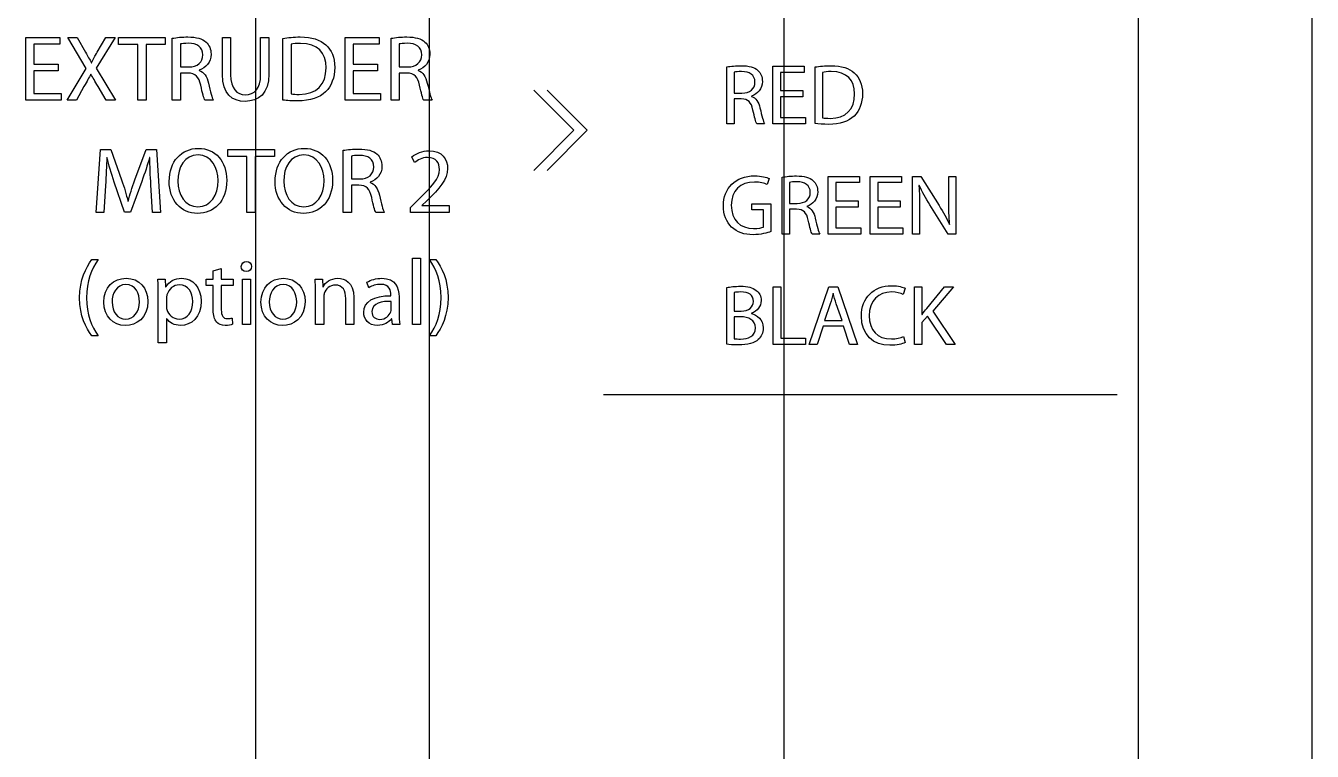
# Model space of a CAD drawing. Header units: millimetres. Extents: x -1506 to -668, y -3588 to 587.
# Drawn here: x -1176.9 to -1118.6, y -1699.3 to -1666.4 of the extents above; entities that cross this region are included whole.
import ezdxf

# ---------------------------------------------------------------- set-up
doc = ezdxf.new("R2010")
doc.units = ezdxf.units.MM
doc.layers.add('referance lines', color=3, linetype='Continuous', lineweight=25, true_color=0x00ff00)
doc.layers.add('TEXT', color=5, linetype='Continuous', true_color=0x0000ff)

msp = doc.modelspace()

# ---------------------------------------------------------------- linework, layer by layer
at = {"layer": 'referance lines'}
for p, q in [((-1166.465, -2514.604), (-1166.465, -1370.703)), ((-1158.586, -2514.604), (-1158.586, -1370.703)), ((-1126.465, -2514.604), (-1126.465, -1370.703)), ((-1118.586, -2514.604), (-1118.586, -1370.703)), ((-1142.525, -2515.779), (-1142.525, -1371.879))]:
    msp.add_line(p, q, dxfattribs=at)
at = {"layer": 'TEXT', "color": 5, "lineweight": 25, "true_color": 0x0000ff}
for points in [[(-1175.415, -1668.493), (-1176.52, -1668.493), (-1176.52, -1669.521), (-1175.284, -1669.521), (-1175.284, -1669.83), (-1176.892, -1669.83), (-1176.892, -1666.979), (-1175.347, -1666.979), (-1175.347, -1667.288), (-1176.52, -1667.288), (-1176.52, -1668.189), (-1175.415, -1668.189), (-1175.415, -1668.493), (-1175.415, -1668.493)], [(-1174.254, -1669.204), (-1174.597, -1669.83), (-1175.02, -1669.83), (-1174.149, -1668.388), (-1174.986, -1666.979), (-1174.559, -1666.979), (-1174.182, -1667.647)], [(-1173.649, -1667.647), (-1173.264, -1666.979), (-1172.837, -1666.979), (-1173.704, -1668.367), (-1172.816, -1669.83), (-1173.243, -1669.83), (-1173.243, -1669.83)], [(-1171.812, -1667.292), (-1172.68, -1667.292), (-1172.68, -1666.979), (-1170.568, -1666.979), (-1170.568, -1667.292), (-1171.44, -1667.292), (-1171.44, -1669.83), (-1171.812, -1669.83), (-1171.812, -1667.292), (-1171.812, -1667.292)], [(-1169.535, -1668.595), (-1169.882, -1668.595), (-1169.882, -1669.83), (-1170.25, -1669.83), (-1170.25, -1667.017), (-1170.25, -1667.017)], [(-1169.882, -1667.275), (-1169.882, -1668.316), (-1169.882, -1668.316)], [(-1167.977, -1668.658), (-1167.977, -1666.979), (-1167.604, -1666.979), (-1167.604, -1666.979)], [(-1167.604, -1666.979), (-1167.604, -1668.671)], [(-1166.246, -1668.671), (-1166.246, -1666.979), (-1165.874, -1666.979), (-1165.874, -1668.646)], [(-1165.233, -1669.822), (-1165.233, -1667.021), (-1165.233, -1667.021)], [(-1164.866, -1667.288), (-1164.866, -1669.543), (-1164.866, -1669.543)], [(-1160.942, -1668.493), (-1162.046, -1668.493), (-1162.046, -1669.521), (-1160.81, -1669.521), (-1160.81, -1669.83), (-1162.418, -1669.83), (-1162.418, -1666.979), (-1160.874, -1666.979), (-1160.874, -1667.288), (-1162.046, -1667.288), (-1162.046, -1668.189), (-1160.942, -1668.189), (-1160.942, -1668.493), (-1160.942, -1668.493)], [(-1159.616, -1668.595), (-1159.963, -1668.595), (-1159.963, -1669.83), (-1160.331, -1669.83), (-1160.331, -1667.017), (-1160.331, -1667.017)], [(-1159.963, -1667.275), (-1159.963, -1668.316), (-1159.963, -1668.316)], [(-1173.92, -1668.13), (-1173.907, -1668.13)], [(-1173.937, -1668.637), (-1173.946, -1668.637)], [(-1169.882, -1668.316), (-1169.505, -1668.316)], [(-1169.027, -1668.459), (-1169.027, -1668.472)], [(-1159.963, -1668.316), (-1159.586, -1668.316)], [(-1159.108, -1668.459), (-1159.108, -1668.472)], [(-1144.461, -1669.762), (-1144.779, -1669.762), (-1144.779, -1670.896), (-1145.117, -1670.896), (-1145.117, -1668.314), (-1145.117, -1668.314)], [(-1144.779, -1668.551), (-1144.779, -1669.506), (-1144.779, -1669.506)], [(-1141.678, -1669.669), (-1142.692, -1669.669), (-1142.692, -1670.612), (-1141.558, -1670.612), (-1141.558, -1670.895), (-1143.033, -1670.895), (-1143.033, -1668.28), (-1141.616, -1668.28), (-1141.616, -1668.563), (-1142.692, -1668.563), (-1142.692, -1669.389), (-1141.678, -1669.389), (-1141.678, -1669.669), (-1141.678, -1669.669)], [(-1141.12, -1670.887), (-1141.12, -1668.318), (-1141.12, -1668.318)], [(-1140.782, -1668.563), (-1140.782, -1670.631), (-1140.782, -1670.631)], [(-1173.243, -1669.83), (-1173.611, -1669.2)], [(-1168.393, -1669.83), (-1168.773, -1669.83)], [(-1158.474, -1669.83), (-1158.854, -1669.83)], [(-1153.866, -1669.371), (-1152.049, -1671.188), (-1153.866, -1673.005)], [(-1153.265, -1669.371), (-1151.448, -1671.188), (-1153.265, -1673.005)], [(-1144.779, -1669.506), (-1144.434, -1669.506)], [(-1143.995, -1669.638), (-1143.995, -1669.65)], [(-1143.413, -1670.895), (-1143.762, -1670.895)], [(-1173.273, -1673.688), (-1173.349, -1674.911), (-1173.7, -1674.911), (-1173.501, -1672.059), (-1173.032, -1672.059), (-1172.545, -1673.438)], [(-1171.944, -1673.438), (-1171.436, -1672.059), (-1170.967, -1672.059), (-1170.789, -1674.911), (-1171.153, -1674.911), (-1171.221, -1673.658), (-1171.221, -1673.658)], [(-1166.868, -1672.372), (-1167.735, -1672.372), (-1167.735, -1672.059), (-1165.624, -1672.059), (-1165.624, -1672.372), (-1166.496, -1672.372), (-1166.496, -1674.911), (-1166.868, -1674.911), (-1166.868, -1672.372), (-1166.868, -1672.372)], [(-1161.788, -1673.675), (-1162.135, -1673.675), (-1162.135, -1674.911), (-1162.503, -1674.911), (-1162.503, -1672.097), (-1162.503, -1672.097)], [(-1173.209, -1672.427), (-1173.218, -1672.427)], [(-1171.267, -1672.427), (-1171.276, -1672.427)], [(-1162.135, -1672.355), (-1162.135, -1673.396), (-1162.135, -1673.396)], [(-1159.269, -1672.655), (-1159.388, -1672.393)], [(-1143.2, -1673.373), (-1143.285, -1673.649)], [(-1141.954, -1674.763), (-1142.272, -1674.763), (-1142.272, -1675.896), (-1142.61, -1675.896), (-1142.61, -1673.314), (-1142.61, -1673.314)], [(-1139.172, -1674.669), (-1140.185, -1674.669), (-1140.185, -1675.612), (-1139.052, -1675.612), (-1139.052, -1675.896), (-1140.526, -1675.896), (-1140.526, -1673.28), (-1139.11, -1673.28), (-1139.11, -1673.563), (-1140.185, -1673.563), (-1140.185, -1674.39), (-1139.172, -1674.39), (-1139.172, -1674.669), (-1139.172, -1674.669)], [(-1137.262, -1674.669), (-1138.276, -1674.669), (-1138.276, -1675.612), (-1137.142, -1675.612), (-1137.142, -1675.896), (-1138.617, -1675.896), (-1138.617, -1673.28), (-1137.201, -1673.28), (-1137.201, -1673.563), (-1138.276, -1673.563), (-1138.276, -1674.39), (-1137.262, -1674.39), (-1137.262, -1674.669), (-1137.262, -1674.669)], [(-1136.704, -1675.895), (-1136.704, -1673.279), (-1136.331, -1673.279), (-1135.497, -1674.603)], [(-1135.058, -1674.374), (-1135.058, -1673.279), (-1134.74, -1673.279), (-1134.74, -1675.895), (-1135.082, -1675.895), (-1135.912, -1674.568)], [(-1171.635, -1673.51), (-1172.139, -1674.894), (-1172.418, -1674.894), (-1172.883, -1673.536)], [(-1162.135, -1673.396), (-1161.759, -1673.396)], [(-1161.28, -1673.54), (-1161.28, -1673.553)], [(-1142.272, -1673.551), (-1142.272, -1674.506), (-1142.272, -1674.506)], [(-1136.397, -1673.694), (-1136.409, -1673.699)], [(-1172.258, -1674.398), (-1172.249, -1674.398)], [(-1158.719, -1674.39), (-1158.935, -1674.593), (-1158.935, -1674.601), (-1157.704, -1674.601), (-1157.704, -1674.91), (-1159.459, -1674.91), (-1159.459, -1674.91)], [(-1159.459, -1674.91), (-1159.459, -1674.682), (-1159.167, -1674.398)], [(-1143.455, -1675.574), (-1143.455, -1674.794), (-1143.983, -1674.794), (-1143.983, -1674.522), (-1143.122, -1674.522), (-1143.122, -1675.779), (-1143.122, -1675.779)], [(-1142.272, -1674.506), (-1141.927, -1674.506)], [(-1160.646, -1674.911), (-1161.027, -1674.911)], [(-1141.488, -1674.638), (-1141.488, -1674.65)], [(-1136.386, -1674.777), (-1136.386, -1675.895), (-1136.704, -1675.895), (-1136.704, -1675.895)], [(-1135.031, -1675.453), (-1135.02, -1675.449)], [(-1140.906, -1675.896), (-1141.256, -1675.896)], [(-1173.895, -1677.054), (-1173.607, -1677.054), (-1173.607, -1677.054)], [(-1168.392, -1679.343), (-1168.392, -1678.226), (-1168.709, -1678.226), (-1168.709, -1677.942), (-1168.392, -1677.942), (-1168.392, -1677.562), (-1168.028, -1677.451), (-1168.028, -1677.451)], [(-1168.028, -1677.451), (-1168.028, -1677.942), (-1167.495, -1677.942), (-1167.495, -1678.226), (-1168.028, -1678.226), (-1168.028, -1679.33)], [(-1159.37, -1676.986), (-1158.998, -1676.986), (-1158.998, -1679.99), (-1159.37, -1679.99), (-1159.37, -1676.986), (-1159.37, -1676.986)], [(-1158.595, -1677.054), (-1158.308, -1677.054)], [(-1170.902, -1677.942), (-1170.572, -1677.942), (-1170.55, -1678.294), (-1170.542, -1678.294)], [(-1167.075, -1677.942), (-1166.702, -1677.942), (-1166.702, -1679.99), (-1167.075, -1679.99), (-1167.075, -1677.942), (-1167.075, -1677.942)], [(-1163.777, -1677.942), (-1163.447, -1677.942), (-1163.426, -1678.28), (-1163.418, -1678.28)], [(-1170.508, -1679.715), (-1170.517, -1679.715), (-1170.517, -1680.828), (-1170.885, -1680.828), (-1170.885, -1678.611), (-1170.885, -1678.611)], [(-1163.388, -1678.759), (-1163.388, -1679.99), (-1163.76, -1679.99), (-1163.76, -1678.497), (-1163.76, -1678.497)], [(-1161.343, -1678.327), (-1161.428, -1678.078)], [(-1145.117, -1680.887), (-1145.117, -1678.319), (-1145.117, -1678.319)], [(-1144.779, -1678.544), (-1144.779, -1679.39), (-1144.779, -1679.39)], [(-1143.018, -1678.279), (-1142.676, -1678.279), (-1142.676, -1680.612), (-1141.558, -1680.612), (-1141.558, -1680.896), (-1143.018, -1680.896), (-1143.018, -1678.279), (-1143.018, -1678.279)], [(-1140.759, -1680.073), (-1141.031, -1680.896), (-1141.38, -1680.896), (-1140.488, -1678.279), (-1140.084, -1678.279), (-1139.191, -1680.896), (-1139.552, -1680.896), (-1139.831, -1680.073), (-1140.759, -1680.073), (-1140.759, -1680.073)], [(-1140.293, -1678.578), (-1140.302, -1678.578)], [(-1137.033, -1678.353), (-1137.119, -1678.629)], [(-1136.615, -1678.279), (-1136.277, -1678.279), (-1136.277, -1679.541), (-1136.265, -1679.541)], [(-1136.06, -1679.262), (-1135.26, -1678.279), (-1134.841, -1678.279), (-1135.788, -1679.39), (-1134.767, -1680.896), (-1135.167, -1680.896), (-1136.025, -1679.611), (-1136.277, -1679.898), (-1136.277, -1680.896), (-1136.615, -1680.896), (-1136.615, -1678.279), (-1136.615, -1678.279)], [(-1170.517, -1678.801), (-1170.517, -1679.157), (-1170.517, -1679.157)], [(-1162.017, -1678.772), (-1162.017, -1679.99), (-1162.389, -1679.99), (-1162.389, -1678.81)], [(-1160.34, -1678.687), (-1160.34, -1678.645)], [(-1160.332, -1679.301), (-1160.332, -1678.945), (-1160.332, -1678.945)], [(-1159.972, -1678.734), (-1159.972, -1679.499), (-1159.972, -1679.499)], [(-1140.434, -1679.052), (-1140.689, -1679.809), (-1139.898, -1679.809), (-1139.898, -1679.809)], [(-1139.898, -1679.809), (-1140.158, -1679.056)], [(-1167.533, -1679.702), (-1167.516, -1679.986)], [(-1159.942, -1679.99), (-1160.277, -1679.99), (-1160.307, -1679.732), (-1160.319, -1679.732)], [(-1144.779, -1679.39), (-1144.473, -1679.39)], [(-1144.5, -1679.642), (-1144.779, -1679.642), (-1144.779, -1680.639), (-1144.779, -1680.639)], [(-1144.007, -1679.487), (-1144.007, -1679.498)], [(-1173.607, -1680.502), (-1173.895, -1680.502)], [(-1158.308, -1680.502), (-1158.595, -1680.502), (-1158.595, -1680.502)], [(-1137.107, -1680.542), (-1137.041, -1680.814), (-1137.041, -1680.814)], [(-1150.704, -1683.161), (-1127.421, -1683.161)]]:
    msp.add_lwpolyline(points, dxfattribs=at)
for points in [[(-1170.25, -1667.017), (-1170.064, -1666.983), (-1169.793, -1666.957), (-1169.543, -1666.957)], [(-1169.543, -1666.957), (-1169.15, -1666.957), (-1168.892, -1667.034), (-1168.718, -1667.19)], [(-1165.233, -1667.021), (-1165.009, -1666.983), (-1164.743, -1666.958), (-1164.451, -1666.958)], [(-1164.451, -1666.958), (-1163.922, -1666.958), (-1163.545, -1667.084), (-1163.296, -1667.313)], [(-1160.331, -1667.017), (-1160.145, -1666.983), (-1159.874, -1666.957), (-1159.625, -1666.957)], [(-1159.625, -1666.957), (-1159.231, -1666.957), (-1158.973, -1667.034), (-1158.799, -1667.19)], [(-1169.518, -1667.245), (-1169.696, -1667.245), (-1169.819, -1667.258), (-1169.882, -1667.275)], [(-1168.862, -1667.774), (-1168.862, -1667.406), (-1169.128, -1667.245), (-1169.518, -1667.245)], [(-1168.718, -1667.19), (-1168.579, -1667.317), (-1168.494, -1667.512), (-1168.494, -1667.736)], [(-1164.434, -1667.249), (-1164.624, -1667.249), (-1164.768, -1667.267), (-1164.866, -1667.288)], [(-1163.279, -1668.35), (-1163.274, -1667.677), (-1163.655, -1667.249), (-1164.434, -1667.249)], [(-1163.296, -1667.313), (-1163.038, -1667.546), (-1162.89, -1667.876), (-1162.89, -1668.337)], [(-1159.599, -1667.245), (-1159.777, -1667.245), (-1159.9, -1667.258), (-1159.963, -1667.275)], [(-1158.943, -1667.774), (-1158.943, -1667.406), (-1159.21, -1667.245), (-1159.599, -1667.245)], [(-1158.799, -1667.19), (-1158.66, -1667.317), (-1158.575, -1667.512), (-1158.575, -1667.736)], [(-1174.182, -1667.647), (-1174.077, -1667.833), (-1173.996, -1667.978), (-1173.92, -1668.13)], [(-1173.907, -1668.13), (-1173.827, -1667.96), (-1173.755, -1667.829), (-1173.649, -1667.647)], [(-1169.505, -1668.316), (-1169.112, -1668.316), (-1168.862, -1668.1), (-1168.862, -1667.774)], [(-1168.494, -1667.736), (-1168.494, -1668.108), (-1168.731, -1668.358), (-1169.027, -1668.459)], [(-1159.586, -1668.316), (-1159.193, -1668.316), (-1158.943, -1668.1), (-1158.943, -1667.774)], [(-1158.575, -1667.736), (-1158.575, -1668.108), (-1158.812, -1668.358), (-1159.108, -1668.459)], [(-1173.946, -1668.637), (-1174.026, -1668.802), (-1174.11, -1668.955), (-1174.254, -1669.204)], [(-1173.611, -1669.2), (-1173.759, -1668.959), (-1173.848, -1668.802), (-1173.937, -1668.637)], [(-1168.959, -1669.149), (-1169.044, -1668.755), (-1169.2, -1668.607), (-1169.535, -1668.595)], [(-1169.027, -1668.472), (-1168.811, -1668.548), (-1168.68, -1668.751), (-1168.612, -1669.048)], [(-1166.953, -1669.877), (-1167.537, -1669.877), (-1167.977, -1669.547), (-1167.977, -1668.658)], [(-1167.604, -1668.671), (-1167.604, -1669.306), (-1167.32, -1669.577), (-1166.94, -1669.577)], [(-1165.874, -1668.646), (-1165.874, -1669.521), (-1166.335, -1669.877), (-1166.953, -1669.877)], [(-1166.94, -1669.577), (-1166.521, -1669.577), (-1166.246, -1669.298), (-1166.246, -1668.671)], [(-1164.493, -1669.56), (-1163.702, -1669.56), (-1163.279, -1669.12), (-1163.279, -1668.35)], [(-1162.89, -1668.337), (-1162.89, -1668.802), (-1163.038, -1669.183), (-1163.3, -1669.445)], [(-1159.041, -1669.149), (-1159.125, -1668.755), (-1159.282, -1668.607), (-1159.616, -1668.595)], [(-1159.108, -1668.472), (-1158.893, -1668.548), (-1158.761, -1668.751), (-1158.694, -1669.048)], [(-1145.117, -1668.314), (-1144.946, -1668.283), (-1144.698, -1668.26), (-1144.469, -1668.26)], [(-1144.446, -1668.524), (-1144.608, -1668.524), (-1144.721, -1668.536), (-1144.779, -1668.551)], [(-1144.469, -1668.26), (-1144.108, -1668.26), (-1143.871, -1668.33), (-1143.712, -1668.474)], [(-1143.844, -1669.009), (-1143.844, -1668.671), (-1144.088, -1668.524), (-1144.446, -1668.524)], [(-1143.712, -1668.474), (-1143.584, -1668.59), (-1143.507, -1668.769), (-1143.507, -1668.975)], [(-1141.12, -1668.318), (-1140.914, -1668.283), (-1140.67, -1668.26), (-1140.402, -1668.26)], [(-1140.387, -1668.528), (-1140.561, -1668.528), (-1140.693, -1668.543), (-1140.782, -1668.563)], [(-1140.402, -1668.26), (-1139.917, -1668.26), (-1139.572, -1668.377), (-1139.342, -1668.586)], [(-1139.327, -1669.537), (-1139.323, -1668.92), (-1139.672, -1668.528), (-1140.387, -1668.528)], [(-1139.342, -1668.586), (-1139.106, -1668.8), (-1138.97, -1669.102), (-1138.97, -1669.525)], [(-1168.773, -1669.83), (-1168.82, -1669.745), (-1168.883, -1669.504), (-1168.959, -1669.149)], [(-1168.612, -1669.048), (-1168.52, -1669.445), (-1168.451, -1669.72), (-1168.393, -1669.83)], [(-1158.854, -1669.83), (-1158.901, -1669.745), (-1158.965, -1669.504), (-1159.041, -1669.149)], [(-1158.694, -1669.048), (-1158.601, -1669.445), (-1158.533, -1669.72), (-1158.474, -1669.83)], [(-1144.434, -1669.506), (-1144.073, -1669.506), (-1143.844, -1669.308), (-1143.844, -1669.009)], [(-1143.507, -1668.975), (-1143.507, -1669.316), (-1143.724, -1669.545), (-1143.995, -1669.638)], [(-1164.565, -1669.856), (-1164.832, -1669.856), (-1165.047, -1669.843), (-1165.233, -1669.822)], [(-1164.866, -1669.543), (-1164.772, -1669.556), (-1164.637, -1669.56), (-1164.493, -1669.56)], [(-1163.3, -1669.445), (-1163.57, -1669.712), (-1164.011, -1669.856), (-1164.565, -1669.856)], [(-1143.933, -1670.271), (-1144.011, -1669.91), (-1144.154, -1669.774), (-1144.461, -1669.762)], [(-1143.995, -1669.65), (-1143.797, -1669.72), (-1143.677, -1669.906), (-1143.615, -1670.177)], [(-1140.441, -1670.647), (-1139.715, -1670.647), (-1139.327, -1670.243), (-1139.327, -1669.537)], [(-1138.97, -1669.525), (-1138.97, -1669.952), (-1139.106, -1670.301), (-1139.346, -1670.542)], [(-1143.762, -1670.895), (-1143.805, -1670.818), (-1143.863, -1670.597), (-1143.933, -1670.271)], [(-1143.615, -1670.177), (-1143.53, -1670.542), (-1143.467, -1670.795), (-1143.413, -1670.895)], [(-1140.507, -1670.919), (-1140.751, -1670.919), (-1140.949, -1670.907), (-1141.12, -1670.887)], [(-1140.782, -1670.631), (-1140.697, -1670.643), (-1140.573, -1670.647), (-1140.441, -1670.647)], [(-1139.346, -1670.542), (-1139.595, -1670.787), (-1139.998, -1670.919), (-1140.507, -1670.919)], [(-1170.39, -1673.506), (-1170.39, -1672.6), (-1169.832, -1672.008), (-1169.07, -1672.008)], [(-1169.07, -1672.008), (-1168.287, -1672.008), (-1167.784, -1672.605), (-1167.784, -1673.455)], [(-1165.589, -1673.506), (-1165.589, -1672.6), (-1165.031, -1672.008), (-1164.269, -1672.008)], [(-1164.269, -1672.008), (-1163.486, -1672.008), (-1162.983, -1672.605), (-1162.983, -1673.455)], [(-1162.503, -1672.097), (-1162.317, -1672.063), (-1162.046, -1672.038), (-1161.797, -1672.038)], [(-1161.797, -1672.038), (-1161.403, -1672.038), (-1161.145, -1672.114), (-1160.972, -1672.27)], [(-1159.388, -1672.393), (-1159.201, -1672.237), (-1158.926, -1672.114), (-1158.613, -1672.114)], [(-1158.613, -1672.114), (-1158.021, -1672.114), (-1157.771, -1672.52), (-1157.771, -1672.914)], [(-1173.218, -1672.427), (-1173.226, -1672.782), (-1173.248, -1673.256), (-1173.273, -1673.688)], [(-1172.883, -1673.536), (-1173.019, -1673.13), (-1173.129, -1672.765), (-1173.209, -1672.427)], [(-1171.276, -1672.427), (-1171.377, -1672.757), (-1171.492, -1673.117), (-1171.635, -1673.51)], [(-1171.221, -1673.658), (-1171.242, -1673.26), (-1171.267, -1672.778), (-1171.267, -1672.427)], [(-1169.083, -1672.309), (-1169.696, -1672.308), (-1170.001, -1672.876), (-1170.001, -1673.497)], [(-1168.173, -1673.472), (-1168.173, -1672.901), (-1168.469, -1672.309), (-1169.083, -1672.309)], [(-1164.282, -1672.309), (-1164.895, -1672.308), (-1165.2, -1672.876), (-1165.2, -1673.497)], [(-1163.372, -1673.472), (-1163.372, -1672.901), (-1163.668, -1672.309), (-1164.282, -1672.309)], [(-1161.771, -1672.325), (-1161.949, -1672.325), (-1162.072, -1672.338), (-1162.135, -1672.355)], [(-1161.115, -1672.854), (-1161.115, -1672.486), (-1161.382, -1672.325), (-1161.771, -1672.325)], [(-1160.972, -1672.27), (-1160.832, -1672.397), (-1160.748, -1672.592), (-1160.748, -1672.816)], [(-1158.685, -1672.423), (-1158.935, -1672.423), (-1159.142, -1672.55), (-1159.269, -1672.655)], [(-1158.144, -1672.96), (-1158.144, -1672.681), (-1158.275, -1672.423), (-1158.685, -1672.423)], [(-1161.759, -1673.396), (-1161.365, -1673.396), (-1161.115, -1673.18), (-1161.115, -1672.854)], [(-1160.748, -1672.816), (-1160.748, -1673.189), (-1160.984, -1673.438), (-1161.28, -1673.54)], [(-1159.167, -1674.398), (-1158.465, -1673.73), (-1158.144, -1673.375), (-1158.144, -1672.96)], [(-1157.771, -1672.914), (-1157.771, -1673.421), (-1158.139, -1673.832), (-1158.719, -1674.39)], [(-1145.272, -1674.604), (-1145.272, -1673.823), (-1144.733, -1673.253), (-1143.855, -1673.253)], [(-1143.855, -1673.253), (-1143.553, -1673.253), (-1143.312, -1673.319), (-1143.2, -1673.373)], [(-1142.61, -1673.314), (-1142.439, -1673.283), (-1142.191, -1673.26), (-1141.962, -1673.26)], [(-1141.962, -1673.26), (-1141.601, -1673.26), (-1141.364, -1673.33), (-1141.205, -1673.473)], [(-1172.545, -1673.438), (-1172.427, -1673.789), (-1172.333, -1674.103), (-1172.258, -1674.398)], [(-1172.249, -1674.398), (-1172.173, -1674.111), (-1172.071, -1673.798), (-1171.944, -1673.438)], [(-1169.108, -1674.957), (-1169.865, -1674.957), (-1170.39, -1674.369), (-1170.39, -1673.506)], [(-1170.001, -1673.497), (-1170.001, -1674.111), (-1169.671, -1674.657), (-1169.086, -1674.657)], [(-1167.784, -1673.455), (-1167.784, -1674.432), (-1168.38, -1674.957), (-1169.108, -1674.957)], [(-1169.086, -1674.657), (-1168.503, -1674.657), (-1168.173, -1674.119), (-1168.173, -1673.472)], [(-1164.307, -1674.957), (-1165.064, -1674.957), (-1165.589, -1674.369), (-1165.589, -1673.506)], [(-1165.2, -1673.497), (-1165.2, -1674.111), (-1164.87, -1674.657), (-1164.286, -1674.657)], [(-1162.983, -1673.455), (-1162.983, -1674.432), (-1163.579, -1674.957), (-1164.307, -1674.957)], [(-1164.286, -1674.657), (-1163.702, -1674.657), (-1163.372, -1674.119), (-1163.372, -1673.472)], [(-1161.213, -1674.23), (-1161.297, -1673.836), (-1161.454, -1673.688), (-1161.788, -1673.675)], [(-1161.28, -1673.553), (-1161.065, -1673.629), (-1160.933, -1673.832), (-1160.866, -1674.128)], [(-1143.863, -1673.536), (-1144.5, -1673.536), (-1144.915, -1673.932), (-1144.915, -1674.588)], [(-1143.285, -1673.649), (-1143.425, -1673.583), (-1143.599, -1673.536), (-1143.863, -1673.536)], [(-1141.938, -1673.524), (-1142.101, -1673.524), (-1142.214, -1673.536), (-1142.272, -1673.551)], [(-1141.337, -1674.009), (-1141.337, -1673.672), (-1141.581, -1673.524), (-1141.938, -1673.524)], [(-1141.205, -1673.473), (-1141.077, -1673.59), (-1140.999, -1673.768), (-1140.999, -1673.974)], [(-1136.409, -1673.699), (-1136.39, -1674.028), (-1136.386, -1674.343), (-1136.386, -1674.777)], [(-1135.912, -1674.568), (-1136.095, -1674.277), (-1136.269, -1673.978), (-1136.397, -1673.694)], [(-1161.027, -1674.911), (-1161.073, -1674.826), (-1161.137, -1674.585), (-1161.213, -1674.23)], [(-1160.866, -1674.128), (-1160.773, -1674.525), (-1160.705, -1674.801), (-1160.646, -1674.911)], [(-1141.927, -1674.506), (-1141.566, -1674.506), (-1141.337, -1674.308), (-1141.337, -1674.009)], [(-1140.999, -1673.974), (-1140.999, -1674.316), (-1141.216, -1674.545), (-1141.488, -1674.638)], [(-1135.02, -1675.449), (-1135.051, -1675.1), (-1135.058, -1674.781), (-1135.058, -1674.374)], [(-1144.907, -1675.577), (-1145.133, -1675.36), (-1145.272, -1675.011), (-1145.272, -1674.604)], [(-1144.915, -1674.588), (-1144.915, -1675.251), (-1144.519, -1675.643), (-1143.906, -1675.643)], [(-1141.426, -1675.271), (-1141.504, -1674.91), (-1141.647, -1674.774), (-1141.954, -1674.763)], [(-1141.488, -1674.65), (-1141.29, -1674.72), (-1141.17, -1674.906), (-1141.108, -1675.177)], [(-1135.497, -1674.603), (-1135.307, -1674.91), (-1135.152, -1675.185), (-1135.031, -1675.453)], [(-1143.93, -1675.923), (-1144.325, -1675.923), (-1144.651, -1675.822), (-1144.907, -1675.577)], [(-1143.906, -1675.643), (-1143.684, -1675.643), (-1143.533, -1675.612), (-1143.455, -1675.574)], [(-1141.256, -1675.896), (-1141.298, -1675.818), (-1141.356, -1675.597), (-1141.426, -1675.271)], [(-1141.108, -1675.177), (-1141.023, -1675.543), (-1140.961, -1675.795), (-1140.906, -1675.896)], [(-1143.122, -1675.779), (-1143.273, -1675.837), (-1143.576, -1675.923), (-1143.93, -1675.923)], [(-1174.449, -1678.785), (-1174.445, -1677.956), (-1174.162, -1677.409), (-1173.895, -1677.054)], [(-1173.607, -1677.054), (-1173.916, -1677.473), (-1174.136, -1678.019), (-1174.136, -1678.789)], [(-1167.122, -1677.367), (-1167.122, -1677.24), (-1167.028, -1677.134), (-1166.889, -1677.134)], [(-1166.897, -1677.596), (-1167.033, -1677.596), (-1167.122, -1677.494), (-1167.122, -1677.367)], [(-1166.66, -1677.367), (-1166.66, -1677.494), (-1166.749, -1677.596), (-1166.897, -1677.596)], [(-1166.889, -1677.134), (-1166.753, -1677.134), (-1166.66, -1677.236), (-1166.66, -1677.367)], [(-1158.066, -1678.776), (-1158.066, -1678.014), (-1158.295, -1677.477), (-1158.595, -1677.054)], [(-1158.308, -1677.054), (-1158.041, -1677.401), (-1157.753, -1677.946), (-1157.753, -1678.776)], [(-1173.357, -1678.984), (-1173.357, -1678.302), (-1172.904, -1677.9), (-1172.342, -1677.9)], [(-1172.342, -1677.9), (-1171.753, -1677.9), (-1171.356, -1678.327), (-1171.356, -1678.95)], [(-1170.885, -1678.611), (-1170.885, -1678.349), (-1170.893, -1678.137), (-1170.902, -1677.942)], [(-1170.542, -1678.294), (-1170.394, -1678.044), (-1170.149, -1677.9), (-1169.814, -1677.9)], [(-1169.814, -1677.9), (-1169.315, -1677.9), (-1168.943, -1678.319), (-1168.943, -1678.937)], [(-1166.232, -1678.984), (-1166.232, -1678.302), (-1165.78, -1677.9), (-1165.217, -1677.9)], [(-1165.217, -1677.9), (-1164.629, -1677.9), (-1164.231, -1678.327), (-1164.231, -1678.95)], [(-1163.76, -1678.497), (-1163.76, -1678.28), (-1163.764, -1678.111), (-1163.777, -1677.942)], [(-1163.418, -1678.28), (-1163.316, -1678.09), (-1163.079, -1677.9), (-1162.741, -1677.9)], [(-1162.741, -1677.9), (-1162.457, -1677.9), (-1162.017, -1678.069), (-1162.017, -1678.772)], [(-1161.428, -1678.078), (-1161.258, -1677.972), (-1161.009, -1677.9), (-1160.751, -1677.9)], [(-1160.751, -1677.9), (-1160.125, -1677.9), (-1159.972, -1678.327), (-1159.972, -1678.734)], [(-1172.35, -1678.18), (-1172.786, -1678.18), (-1172.976, -1678.586), (-1172.976, -1678.97)], [(-1171.737, -1678.962), (-1171.737, -1678.616), (-1171.91, -1678.18), (-1172.35, -1678.18)], [(-1169.929, -1678.196), (-1170.183, -1678.196), (-1170.424, -1678.374), (-1170.491, -1678.653)], [(-1169.319, -1678.954), (-1169.319, -1678.547), (-1169.535, -1678.196), (-1169.929, -1678.196)], [(-1165.225, -1678.18), (-1165.661, -1678.18), (-1165.852, -1678.586), (-1165.852, -1678.97)], [(-1164.612, -1678.962), (-1164.612, -1678.616), (-1164.785, -1678.18), (-1165.225, -1678.18)], [(-1163.363, -1678.586), (-1163.38, -1678.632), (-1163.388, -1678.695), (-1163.388, -1678.759)], [(-1162.863, -1678.205), (-1163.104, -1678.205), (-1163.295, -1678.378), (-1163.363, -1678.586)], [(-1162.389, -1678.81), (-1162.389, -1678.48), (-1162.512, -1678.205), (-1162.863, -1678.205)], [(-1160.806, -1678.175), (-1161, -1678.175), (-1161.199, -1678.23), (-1161.343, -1678.327)], [(-1160.34, -1678.645), (-1160.34, -1678.48), (-1160.387, -1678.171), (-1160.806, -1678.175)], [(-1145.117, -1678.319), (-1144.97, -1678.283), (-1144.733, -1678.26), (-1144.5, -1678.26)], [(-1144.48, -1678.52), (-1144.635, -1678.52), (-1144.725, -1678.532), (-1144.779, -1678.544)], [(-1144.5, -1678.26), (-1144.162, -1678.26), (-1143.945, -1678.319), (-1143.786, -1678.45)], [(-1143.91, -1678.947), (-1143.91, -1678.645), (-1144.139, -1678.52), (-1144.48, -1678.52)], [(-1143.786, -1678.45), (-1143.65, -1678.551), (-1143.564, -1678.706), (-1143.564, -1678.912)], [(-1140.302, -1678.578), (-1140.34, -1678.73), (-1140.379, -1678.893), (-1140.434, -1679.052)], [(-1140.158, -1679.056), (-1140.216, -1678.885), (-1140.255, -1678.73), (-1140.293, -1678.578)], [(-1139.021, -1679.611), (-1139.021, -1678.788), (-1138.465, -1678.237), (-1137.655, -1678.237)], [(-1137.643, -1678.52), (-1138.256, -1678.52), (-1138.664, -1678.912), (-1138.664, -1679.599)], [(-1137.655, -1678.237), (-1137.332, -1678.237), (-1137.123, -1678.307), (-1137.033, -1678.353)], [(-1137.119, -1678.629), (-1137.243, -1678.567), (-1137.425, -1678.52), (-1137.643, -1678.52)], [(-1173.895, -1680.502), (-1174.162, -1680.151), (-1174.449, -1679.61), (-1174.449, -1678.785)], [(-1174.136, -1678.789), (-1174.136, -1679.542), (-1173.904, -1680.079), (-1173.607, -1680.502)], [(-1172.375, -1680.037), (-1172.925, -1680.037), (-1173.357, -1679.631), (-1173.357, -1678.984)], [(-1172.976, -1678.97), (-1172.976, -1679.419), (-1172.722, -1679.758), (-1172.359, -1679.758)], [(-1171.356, -1678.95), (-1171.356, -1679.707), (-1171.884, -1680.037), (-1172.375, -1680.037)], [(-1172.359, -1679.758), (-1172.003, -1679.758), (-1171.737, -1679.423), (-1171.737, -1678.962)], [(-1170.491, -1678.653), (-1170.504, -1678.7), (-1170.517, -1678.755), (-1170.517, -1678.801)], [(-1170.517, -1679.157), (-1170.517, -1679.211), (-1170.512, -1679.263), (-1170.5, -1679.309)], [(-1169.941, -1679.745), (-1169.548, -1679.745), (-1169.319, -1679.423), (-1169.319, -1678.954)], [(-1168.943, -1678.937), (-1168.943, -1679.673), (-1169.395, -1680.037), (-1169.878, -1680.037)], [(-1165.251, -1680.037), (-1165.801, -1680.037), (-1166.232, -1679.631), (-1166.232, -1678.984)], [(-1165.852, -1678.97), (-1165.852, -1679.419), (-1165.598, -1679.758), (-1165.234, -1679.758)], [(-1164.231, -1678.95), (-1164.231, -1679.707), (-1164.76, -1680.037), (-1165.251, -1680.037)], [(-1165.234, -1679.758), (-1164.879, -1679.758), (-1164.612, -1679.423), (-1164.612, -1678.962)], [(-1161.572, -1679.449), (-1161.572, -1678.954), (-1161.131, -1678.683), (-1160.34, -1678.687)], [(-1160.332, -1678.945), (-1160.738, -1678.937), (-1161.199, -1679.009), (-1161.199, -1679.407)], [(-1158.595, -1680.502), (-1158.299, -1680.083), (-1158.066, -1679.538), (-1158.066, -1678.776)], [(-1157.753, -1678.776), (-1157.758, -1679.605), (-1158.041, -1680.146), (-1158.308, -1680.502)], [(-1144.473, -1679.39), (-1144.12, -1679.39), (-1143.91, -1679.199), (-1143.91, -1678.947)], [(-1143.564, -1678.912), (-1143.564, -1679.168), (-1143.735, -1679.39), (-1144.007, -1679.487)], [(-1169.878, -1680.037), (-1170.149, -1680.037), (-1170.385, -1679.918), (-1170.508, -1679.715)], [(-1170.5, -1679.309), (-1170.432, -1679.567), (-1170.208, -1679.745), (-1169.941, -1679.745)], [(-1168.248, -1679.881), (-1168.349, -1679.766), (-1168.392, -1679.584), (-1168.392, -1679.343)], [(-1168.028, -1679.33), (-1168.028, -1679.584), (-1167.956, -1679.728), (-1167.748, -1679.728)], [(-1167.748, -1679.728), (-1167.647, -1679.728), (-1167.588, -1679.719), (-1167.533, -1679.702)], [(-1160.945, -1680.037), (-1161.36, -1680.037), (-1161.572, -1679.745), (-1161.572, -1679.449)], [(-1161.199, -1679.407), (-1161.199, -1679.652), (-1161.039, -1679.762), (-1160.852, -1679.762)], [(-1160.319, -1679.732), (-1160.434, -1679.893), (-1160.653, -1680.037), (-1160.945, -1680.037)], [(-1160.852, -1679.762), (-1160.581, -1679.762), (-1160.408, -1679.593), (-1160.349, -1679.419)], [(-1160.349, -1679.419), (-1160.336, -1679.377), (-1160.332, -1679.335), (-1160.332, -1679.301)], [(-1159.972, -1679.499), (-1159.972, -1679.677), (-1159.964, -1679.851), (-1159.942, -1679.99)], [(-1143.824, -1680.146), (-1143.824, -1679.793), (-1144.131, -1679.642), (-1144.5, -1679.642)], [(-1144.007, -1679.498), (-1143.758, -1679.556), (-1143.467, -1679.762), (-1143.467, -1680.15)], [(-1137.732, -1680.938), (-1138.47, -1680.938), (-1139.021, -1680.472), (-1139.021, -1679.611)], [(-1138.664, -1679.599), (-1138.664, -1680.243), (-1138.295, -1680.651), (-1137.662, -1680.651)], [(-1136.265, -1679.541), (-1136.196, -1679.44), (-1136.126, -1679.347), (-1136.06, -1679.262)], [(-1167.846, -1680.037), (-1168.019, -1680.037), (-1168.159, -1679.978), (-1168.248, -1679.881)], [(-1167.516, -1679.986), (-1167.588, -1680.011), (-1167.702, -1680.037), (-1167.846, -1680.037)], [(-1144.496, -1680.655), (-1144.147, -1680.655), (-1143.824, -1680.527), (-1143.824, -1680.146)], [(-1143.467, -1680.15), (-1143.467, -1680.375), (-1143.557, -1680.55), (-1143.692, -1680.674)], [(-1144.593, -1680.919), (-1144.826, -1680.919), (-1145.004, -1680.903), (-1145.117, -1680.887)], [(-1144.779, -1680.639), (-1144.71, -1680.651), (-1144.616, -1680.655), (-1144.496, -1680.655)], [(-1143.692, -1680.674), (-1143.871, -1680.841), (-1144.166, -1680.919), (-1144.593, -1680.919)], [(-1137.041, -1680.814), (-1137.162, -1680.876), (-1137.414, -1680.938), (-1137.732, -1680.938)], [(-1137.662, -1680.651), (-1137.453, -1680.651), (-1137.243, -1680.608), (-1137.107, -1680.542)]]:
    msp.add_open_spline(points, degree=3, dxfattribs=at)

doc.saveas('drawing.dxf')
